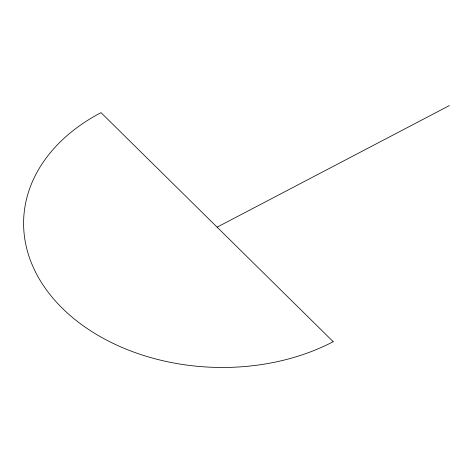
<?xml version="1.0" encoding="UTF-8"?>
<svg xmlns="http://www.w3.org/2000/svg" width="473" height="473" viewBox="0 0 473 473"><rect width="100%" height="100%" fill="white"/><g stroke="black" fill="none" stroke-linecap="round" stroke-linejoin="round"><path stroke-width="0.71" d="M217.113 227.17L449.35 105.591M333.193 341.695L101.027 112.645A193.593 140.191 2.4 0 0 62.288 308.225A193.593 140.191 2.4 0 0 333.193 341.695"/></g></svg>
